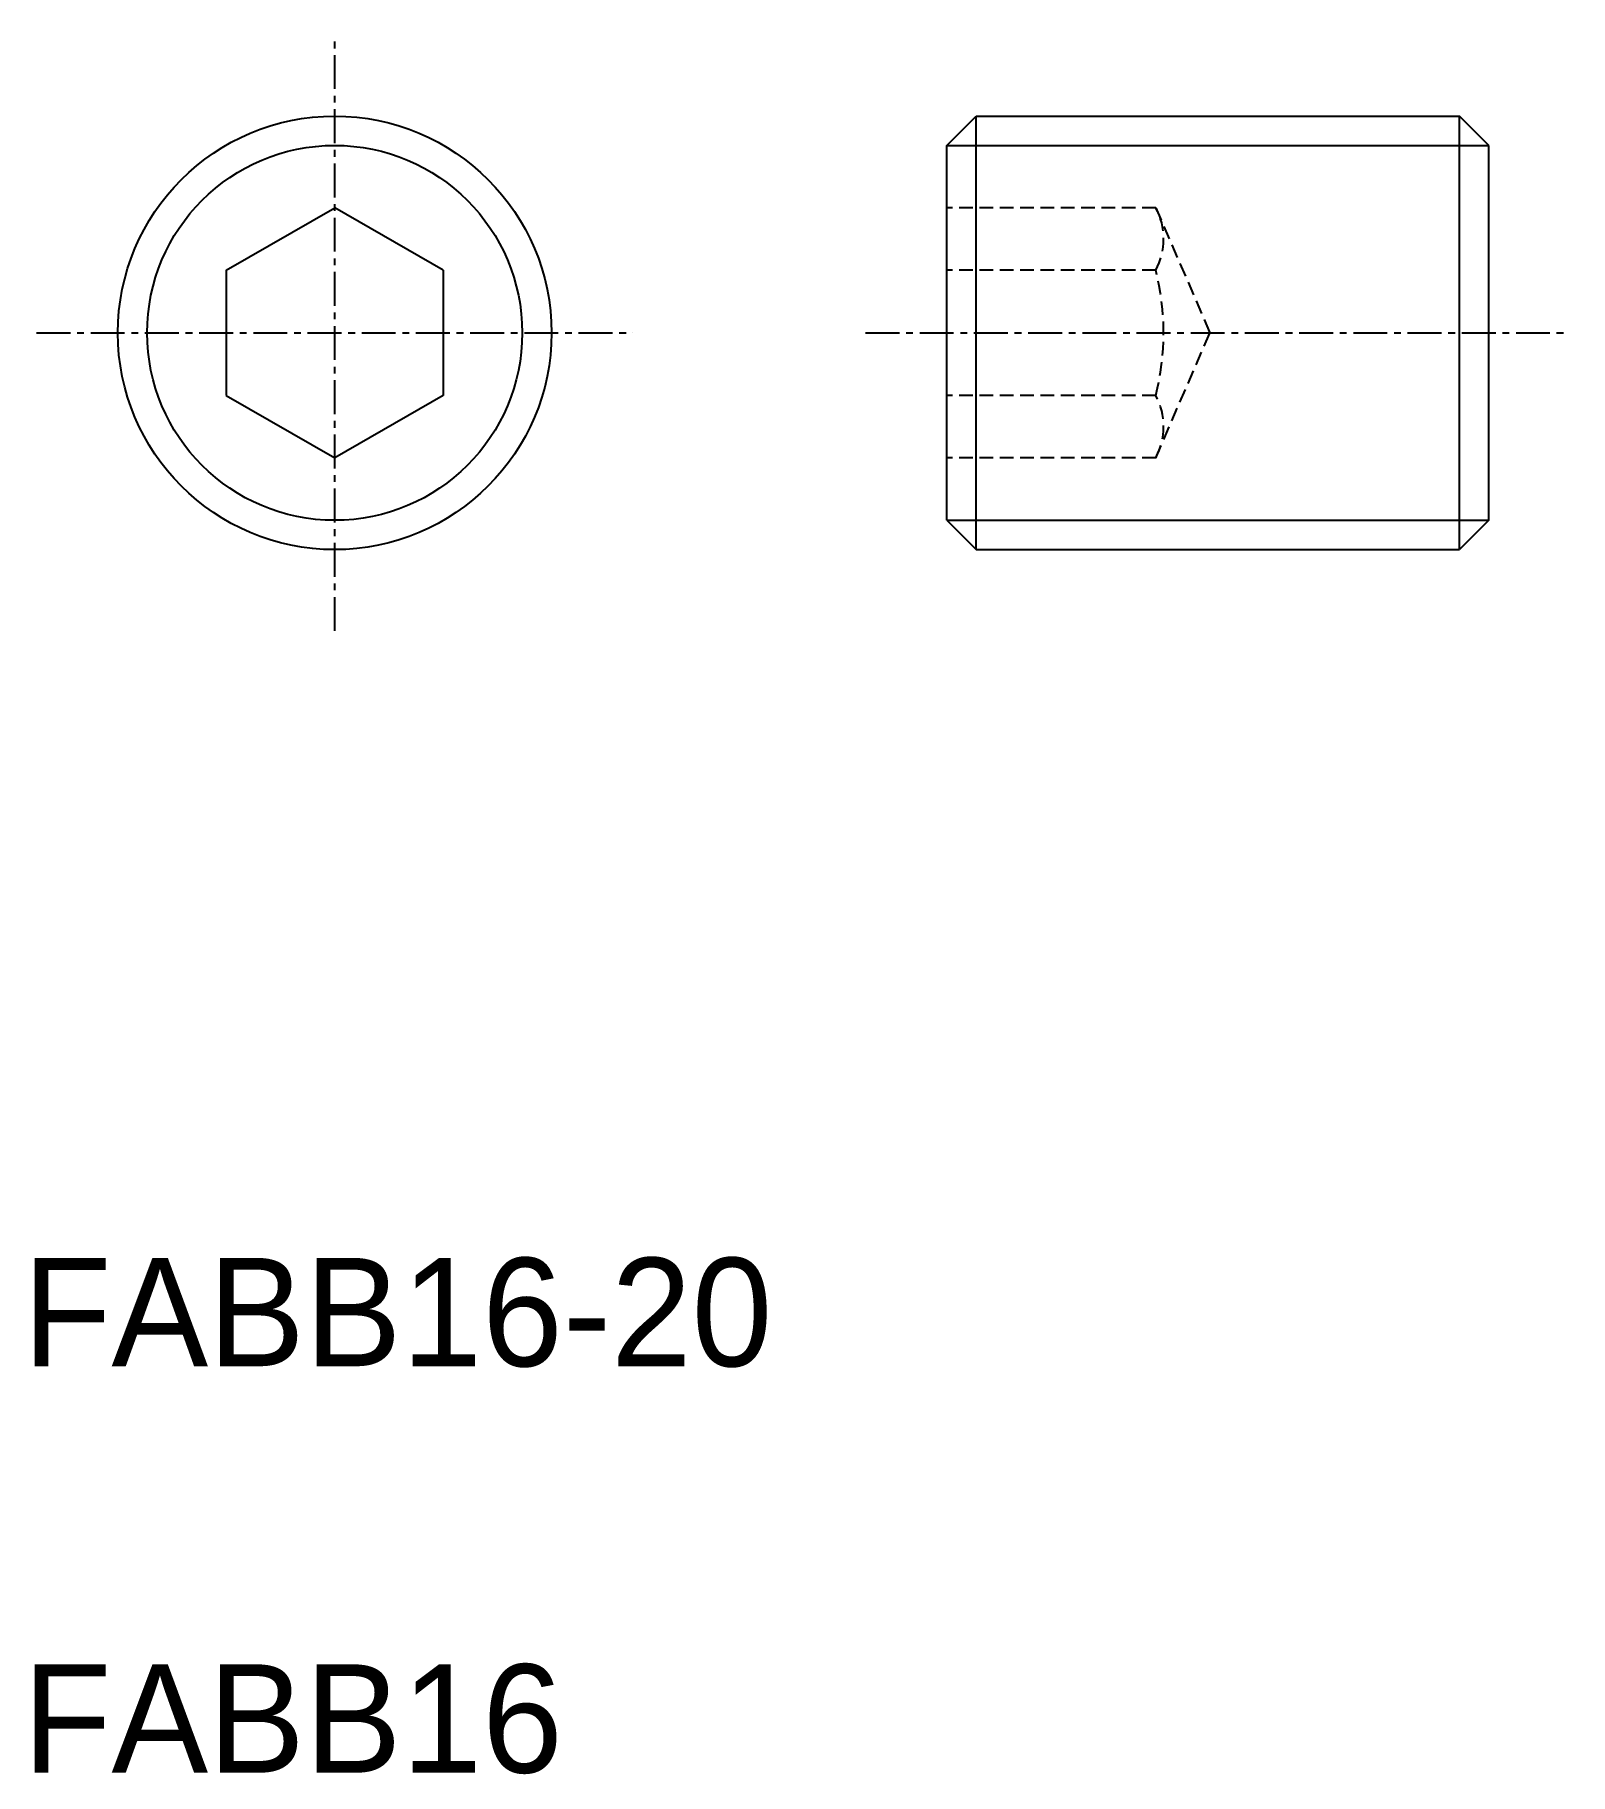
# Model space of a CAD drawing. Extents: x 112.6 to 169.3, y 16 to 80.2.
import ezdxf

# ---------------------------------------------------------------- set-up
doc = ezdxf.new("R2010")
doc.units = 0
doc.linetypes.add('CENTER', pattern=[2, 1.25, -0.25, 0.25, -0.25])
doc.linetypes.add('DASHED', pattern=[0.75, 0.5, -0.25])
doc.layers.get('0').update_dxf_attribs({"linetype": 'CONTINUOUS'})
doc.layers.add('CENTER', color=1, linetype='CENTER')

msp = doc.modelspace()

# ---------------------------------------------------------------- linework, layer by layer
at = {"color": 7, "linetype": 'CONTINUOUS'}
for p, q in [((146.29, 76.102), (147.372, 77.184)), ((147.372, 77.184), (165.207, 77.184)), ((147.372, 61.184), (147.372, 77.184)), ((165.207, 61.184), (165.207, 77.184)), ((166.29, 76.102), (165.207, 77.184)), ((146.29, 62.267), (146.29, 76.102)), ((166.29, 62.267), (166.29, 76.102)), ((119.704, 71.494), (123.704, 73.803)), ((127.704, 71.494), (123.704, 73.803)), ((119.704, 71.494), (119.704, 66.875)), ((127.704, 71.494), (127.704, 66.875)), ((119.704, 66.875), (123.704, 64.566)), ((127.704, 66.875), (123.704, 64.566)), ((146.29, 62.267), (147.372, 61.184)), ((166.29, 62.267), (165.207, 61.184)), ((147.372, 61.184), (165.207, 61.184))]:
    msp.add_line(p, q, dxfattribs=at)
at = {"color": 3, "linetype": 'CONTINUOUS'}
for p, q in [((146.29, 76.102), (166.29, 76.102)), ((146.29, 62.267), (166.29, 62.267))]:
    msp.add_line(p, q, dxfattribs=at)
at = {"color": 3, "linetype": 'DASHED'}
for p, q in [((153.998, 73.803), (146.29, 73.803)), ((153.998, 73.803), (155.998, 69.184)), ((153.998, 71.494), (146.29, 71.494)), ((153.998, 64.566), (155.998, 69.184)), ((153.998, 66.875), (146.29, 66.875)), ((153.998, 64.566), (146.29, 64.566))]:
    msp.add_line(p, q, dxfattribs=at)
at = {"color": 7, "linetype": 'CONTINUOUS'}
msp.add_circle((123.704, 69.184), 8, dxfattribs=at)
at = {"color": 3, "linetype": 'CONTINUOUS'}
msp.add_circle((123.704, 69.184), 6.918, dxfattribs=at)
at = {"color": 3, "linetype": 'DASHED'}
for centre, radius, start, end in [((151.86, 72.648), 2.43, 331.62587, 28.37413), ((145.008, 69.184), 9.281, 345.59211, 14.40789), ((151.86, 65.72), 2.43, 331.62587, 28.37413)]:
    msp.add_arc(centre, radius, start, end, dxfattribs=at)
at = {"layer": 'CENTER', "color": 1, "linetype": 'CENTER'}
for p, q in [((123.704, 58.184), (123.704, 80.184)), ((112.704, 69.184), (134.704, 69.184)), ((143.29, 69.184), (169.29, 69.184))]:
    msp.add_line(p, q, dxfattribs=at)

# ---------------------------------------------------------------- texts
at = {"color": 7, "linetype": 'CONTINUOUS'}
for s, p in [('FABB16-20', (112.201, 31.047)), ('FABB16', (112.201, 16.047))]:
    msp.add_text(s, height=4, dxfattribs=at).set_placement(p)

doc.saveas('drawing.dxf')
